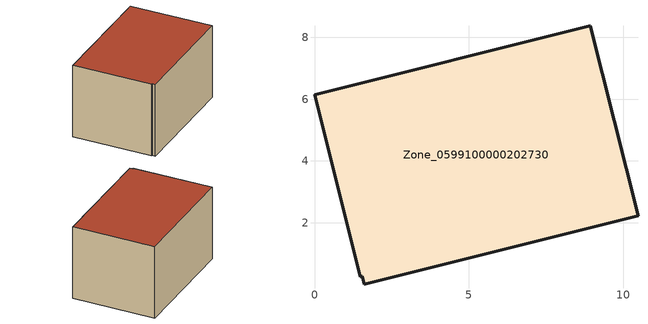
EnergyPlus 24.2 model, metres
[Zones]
Zone_0599100000202730
 floor ground (C_G): 1.55,0.27 1.48,0.25 0,6.14 8.93,8.37 10.47,2.23 1.61,0.02 z0
 wall outside (C_F): 10.47,2.23 8.93,8.37 0,6.14 1.48,0.25 1.55,0.27 1.61,0.02 10.47,2.23 z0:5.7
 roof outside (C_R): 1.61,0.02 10.47,2.23 8.93,8.37 0,6.14 1.48,0.25 1.55,0.27 z5.7
[BUILDING]
Pand.0599100000202730: North Axis=0; Terrain=City; Loads Convergence Tolerance Value=0.04; Temperature Convergence Tolerance Value=0.4; Solar Distribution=FullExterior; Maximum Number of Warmup Days=25; Minimum Number of Warmup Days=1
[Site:Location]
Rotterdam.The.Hague.AP_ZH_NLD Design_Conditions: Latitude=51.96; Longitude=4.45; Time Zone=1; Elevation=-4.5
[SITE:GROUNDTEMPERATURE:BUILDINGSURFACE]
18, 18, 18, 18, 18, 18, 18, 18, 18, 18, 18, 18
[MATERIAL] Thermal Absorptance=0.9; Solar Absorptance=0.7; Visible Absorptance=0.7
Name | Roughness | Thickness | Conductivity | Density | Specific Heat
G.TI.1946-1964 | MediumSmooth | 0.15 | 1 | 540 | 1210
F.TI.1946-1964 | Rough | 0.3 | 0.857143 | 1920 | 840
R.TI.1946-1964 | MediumRough | 0.2 | 0.277778 | 1500 | 1000
[CONSTRUCTION]
C_G: G.TI.1946-1964
C_F: F.TI.1946-1964
C_R: R.TI.1946-1964
[ZONE]
Zone_0599100000202730: Type=1; Multiplier=1; Ceiling Height=Autocalculate; Volume=Autocalculate; Floor Area=autocalculate; Part of Total Floor Area=Yes
[ZONEINFILTRATION:DESIGNFLOWRATE]
Infil_Zone_0599100000202730: Zone or ZoneList or Space or SpaceList=Zone_0599100000202730; Schedule=AlwaysOn; Design Flow Rate Calculation Method=Flow/Area; Flow Rate per Floor Area=0.003; Constant Term Coefficient=1; Temperature Term Coefficient=0; Velocity Term Coefficient=0; Velocity Squared Term Coefficient=0
[HVACTEMPLATE:ZONE:IDEALLOADSAIRSYSTEM]
Zone_0599100000202730: Maximum Heating Supply Air Temperature=50; Minimum Cooling Supply Air Temperature=13; Maximum Heating Supply Air Humidity Ratio=0.0156; Minimum Cooling Supply Air Humidity Ratio=0.0077; Heating Limit=NoLimit; Cooling Limit=NoLimit; Dehumidification Control Type=ConstantSensibleHeatRatio; Cooling Sensible Heat Ratio=0.7; Dehumidification Setpoint=60; Humidification Control Type=None; Humidification Setpoint=30; Outdoor Air Method=None; Outdoor Air Flow Rate per Person=0.00944; Outdoor Air Flow Rate per Zone Floor Area=0; Outdoor Air Flow Rate per Zone=0; Demand Controlled Ventilation Type=None; Outdoor Air Economizer Type=NoEconomizer; Heat Recovery Type=None; Sensible Heat Recovery Effectiveness=0.7; Latent Heat Recovery Effectiveness=0.65
[ZONECONTROL:THERMOSTAT]
ThermostatControl_Zone_0599100000202730: Zone or ZoneList=Zone_0599100000202730; Control Type Schedule=DualSetpointControlType; Control 1=Thermostat_Zone_0599100000202730; Temperature Difference Between Cutout And Setpoint=0
[THERMOSTATSETPOINT:DUALSETPOINT]
Thermostat_Zone_0599100000202730: Heating Setpoint Temperature Schedule=HeatingSetpoint_Zone_0599100000202730; Cooling Setpoint Temperature Schedule=CoolingSetpoint_Zone_0599100000202730
[SCHEDULE:COMPACT]
HeatingSetpoint_Zone_0599100000202730: Through: 12/31, For: AllDays, Until: 24:00, 21
CoolingSetpoint_Zone_0599100000202730: Through: 12/31, For: AllDays, Until: 24:00, 24
DualSetpointControlType: Through: 12/31, For: AllDays, Until: 24:00, 4
AlwaysOn: Through: 12/31, For: AllDays, Until: 24:00, 1
